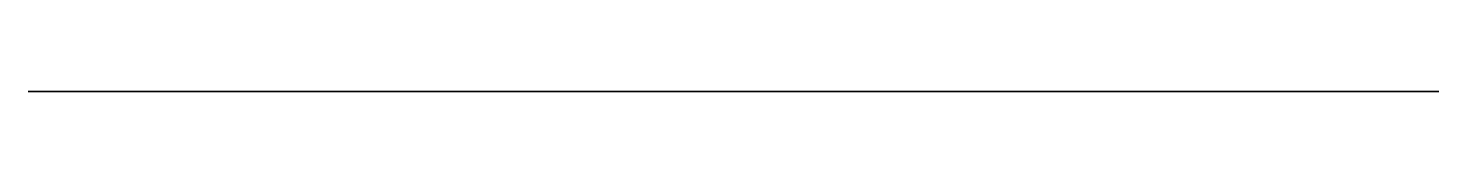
# Model space of a CAD drawing. Header units: millimetres. Extents: x 112.2 to 169.1, y 0 to 0.
import ezdxf

# ---------------------------------------------------------------- set-up
doc = ezdxf.new("R2010")
doc.units = ezdxf.units.MM
doc.layers.get('0').update_dxf_attribs({"color": 173, "true_color": 0x5858e1})

msp = doc.modelspace()

# ---------------------------------------------------------------- linework, layer by layer
at = {"color": 153, "true_color": 0x5890e1}
msp.add_polyline3d([(138.091, 0, -79.431), (132.375, 0, -78.331), (129.49, 0, -77.939), (126.593, 0, -77.653), (123.687, 0, -77.473), (120.777, 0, -77.399), (119.835, 0, -77.406), (119.366, 0, -77.426), (118.9, 0, -77.463), (118.438, 0, -77.521), (117.981, 0, -77.604), (117.754, 0, -77.657), (117.529, 0, -77.717), (117.305, 0, -77.786), (117.084, 0, -77.864), (116.648, 0, -78.042), (116.224, 0, -78.245), (115.814, 0, -78.472), (115.418, 0, -78.722), (115.037, 0, -78.995), (114.672, 0, -79.29), (114.325, 0, -79.606), (113.996, 0, -79.943), (113.806, 0, -80.156), (113.625, 0, -80.375), (113.451, 0, -80.6), (113.286, 0, -80.831), (113.129, 0, -81.068), (112.981, 0, -81.309), (112.841, 0, -81.556), (112.71, 0, -81.808), (112.633, 0, -81.972), (112.563, 0, -82.14), (112.5, 0, -82.31), (112.444, 0, -82.483), (112.394, 0, -82.657), (112.35, 0, -82.834), (112.28, 0, -83.193), (112.23, 0, -83.558), (112.197, 0, -83.927), (112.175, 0, -84.671), (112.175, 0, -94.804), (126.325, 0, -94.804), (127.996, 0, -93.154), (153.254, 0, -93.154), (154.858, 0, -94.804), (169.132, 0, -94.804), (169.132, 0, -91.425), (169.131, 0, -91.398), (169.129, 0, -91.371), (169.124, 0, -91.345), (169.119, 0, -91.319), (169.111, 0, -91.293), (169.102, 0, -91.268), (169.092, 0, -91.244), (169.08, 0, -91.221), (169.066, 0, -91.198), (169.051, 0, -91.176), (169.035, 0, -91.155), (169.017, 0, -91.135), (168.999, 0, -91.116), (168.979, 0, -91.099), (168.957, 0, -91.082), (168.935, 0, -91.067), (164.228, 0, -88.315), (159.349, 0, -85.88), (154.21, 0, -83.732), (148.938, 0, -81.936), (143.557, 0, -80.5)], close=True, dxfattribs=at)

doc.saveas('drawing.dxf')
